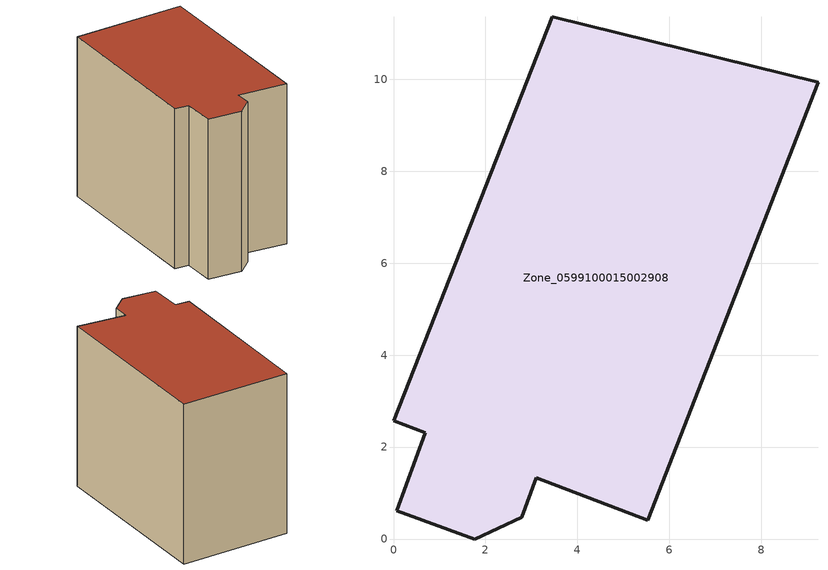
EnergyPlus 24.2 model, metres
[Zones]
Zone_0599100015002908
 floor ground (C_G): 0.07,0.62 0.69,2.31 0,2.57 3.45,11.36 9.23,9.94 5.53,0.41 3.11,1.34 2.79,0.48 1.77,0 z0.65
 wall outside (C_F): 0.69,2.31 0.07,0.62 1.77,0 2.79,0.48 3.11,1.34 5.53,0.41 9.23,9.94 3.45,11.36 0,2.57 0.69,2.31 z0.65:8.78
 roof outside (C_R): 9.23,9.94 3.45,11.36 0,2.57 0.69,2.31 0.07,0.62 1.77,0 2.79,0.48 3.11,1.34 5.53,0.41 z8.78
[BUILDING]
Pand.0599100015002908: North Axis=0; Terrain=City; Loads Convergence Tolerance Value=0.04; Temperature Convergence Tolerance Value=0.4; Solar Distribution=FullExterior; Maximum Number of Warmup Days=25; Minimum Number of Warmup Days=1
[Site:Location]
Rotterdam.The.Hague.AP_ZH_NLD Design_Conditions: Latitude=51.96; Longitude=4.45; Time Zone=1; Elevation=-4.5
[SITE:GROUNDTEMPERATURE:BUILDINGSURFACE]
18, 18, 18, 18, 18, 18, 18, 18, 18, 18, 18, 18
[MATERIAL] Thermal Absorptance=0.9; Solar Absorptance=0.7; Visible Absorptance=0.7
Name | Roughness | Thickness | Conductivity | Density | Specific Heat
G.TI.1965-1974 | MediumSmooth | 0.15 | 0.882353 | 540 | 1210
F.TI.1965-1974 | Rough | 0.3 | 0.697674 | 1920 | 840
R.TI.1965-1974 | MediumRough | 0.2 | 0.232558 | 1500 | 1000
[CONSTRUCTION]
C_G: G.TI.1965-1974
C_F: F.TI.1965-1974
C_R: R.TI.1965-1974
[ZONE]
Zone_0599100015002908: Type=1; Multiplier=1; Ceiling Height=Autocalculate; Volume=Autocalculate; Floor Area=autocalculate; Part of Total Floor Area=Yes
[ZONEINFILTRATION:DESIGNFLOWRATE]
Infil_Zone_0599100015002908: Zone or ZoneList or Space or SpaceList=Zone_0599100015002908; Schedule=AlwaysOn; Design Flow Rate Calculation Method=Flow/Area; Flow Rate per Floor Area=0.003; Constant Term Coefficient=1; Temperature Term Coefficient=0; Velocity Term Coefficient=0; Velocity Squared Term Coefficient=0
[HVACTEMPLATE:ZONE:IDEALLOADSAIRSYSTEM]
Zone_0599100015002908: Maximum Heating Supply Air Temperature=50; Minimum Cooling Supply Air Temperature=13; Maximum Heating Supply Air Humidity Ratio=0.0156; Minimum Cooling Supply Air Humidity Ratio=0.0077; Heating Limit=NoLimit; Cooling Limit=NoLimit; Dehumidification Control Type=ConstantSensibleHeatRatio; Cooling Sensible Heat Ratio=0.7; Dehumidification Setpoint=60; Humidification Control Type=None; Humidification Setpoint=30; Outdoor Air Method=None; Outdoor Air Flow Rate per Person=0.00944; Outdoor Air Flow Rate per Zone Floor Area=0; Outdoor Air Flow Rate per Zone=0; Demand Controlled Ventilation Type=None; Outdoor Air Economizer Type=NoEconomizer; Heat Recovery Type=None; Sensible Heat Recovery Effectiveness=0.7; Latent Heat Recovery Effectiveness=0.65
[ZONECONTROL:THERMOSTAT]
ThermostatControl_Zone_0599100015002908: Zone or ZoneList=Zone_0599100015002908; Control Type Schedule=DualSetpointControlType; Control 1=Thermostat_Zone_0599100015002908; Temperature Difference Between Cutout And Setpoint=0
[THERMOSTATSETPOINT:DUALSETPOINT]
Thermostat_Zone_0599100015002908: Heating Setpoint Temperature Schedule=HeatingSetpoint_Zone_0599100015002908; Cooling Setpoint Temperature Schedule=CoolingSetpoint_Zone_0599100015002908
[SCHEDULE:COMPACT]
HeatingSetpoint_Zone_0599100015002908: Through: 12/31, For: AllDays, Until: 24:00, 21
CoolingSetpoint_Zone_0599100015002908: Through: 12/31, For: AllDays, Until: 24:00, 24
DualSetpointControlType: Through: 12/31, For: AllDays, Until: 24:00, 4
AlwaysOn: Through: 12/31, For: AllDays, Until: 24:00, 1
